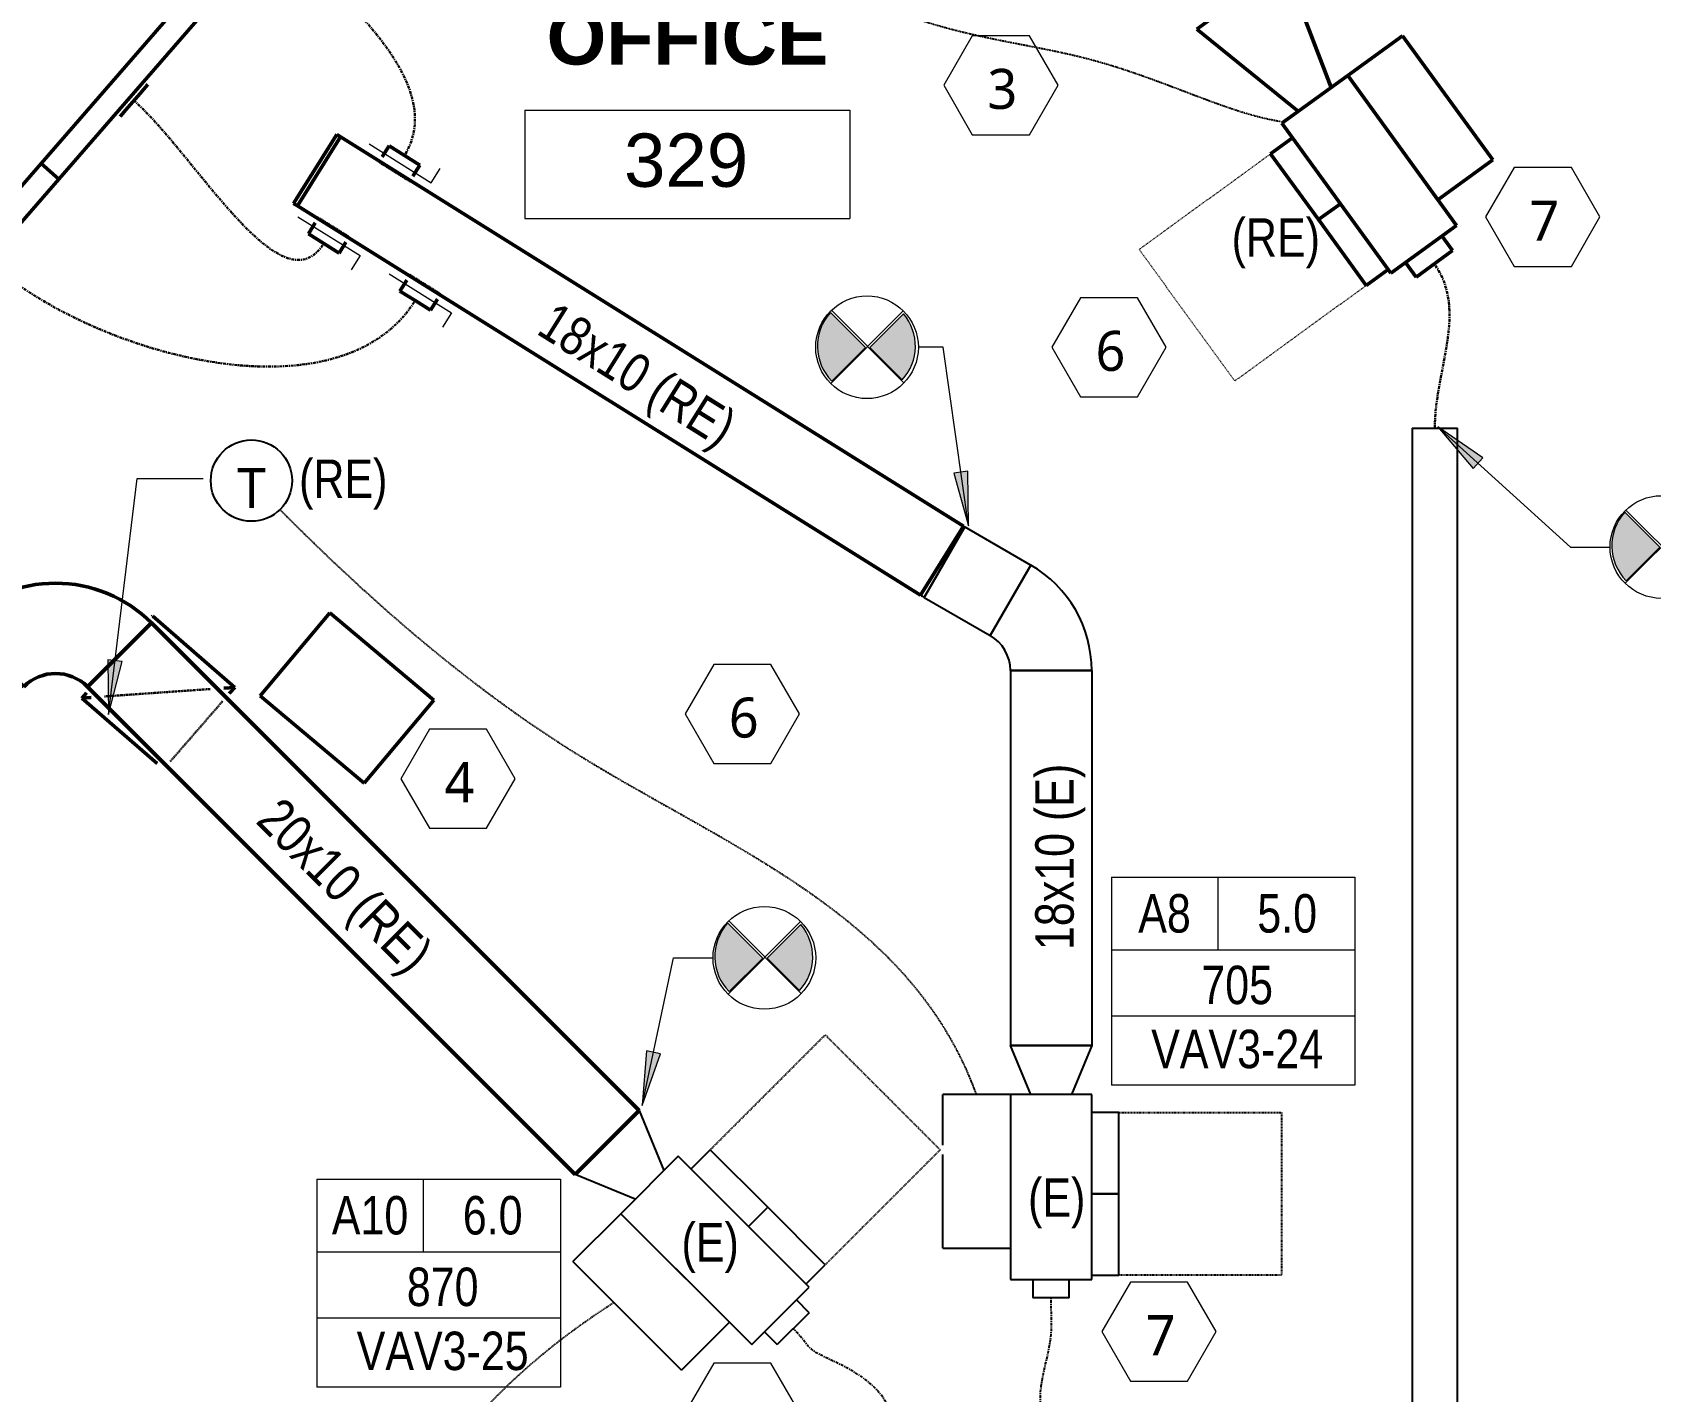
# Model space of a CAD drawing. Header units: inches. Extents: x 12453 to 15257, y -272 to 1517.
# Drawn here: x 12819.5 to 13177.8, y 706.3 to 1007.2 of the extents above; entities that cross this region are included whole.
import ezdxf

# ---------------------------------------------------------------- set-up
doc = ezdxf.new("R2010")
doc.units = ezdxf.units.IN
doc.header["$MEASUREMENT"] = 0
for name, pattern in [('_ Hidden  _below_ behind_ beyond_', [0.09375, 0.0625, -0.03125]), ('Center', [1.2499999999999996, 0.2499999999999999, -0.1874999999999999, 0.625, -0.1874999999999999]), ('Dash', [0.25, 0.125, -0.125]), ('Hidden 1_16_', [0.09374999999999999, 0.06249999999999999, -0.03124999999999999])]:
    doc.linetypes.add(name, pattern=pattern)
for name, color, linetype, lineweight in [('A-ANNO-NOTE', 131, 'Continuous', 20), ('A-AREA-IDEN', 2, 'Continuous', 20), ('A-DETL', 90, 'Continuous', 9), ('A-DETL-DEMO', 6, 'Continuous', 18), ('G-ANNO-TEXT', 231, 'Continuous', 9), ('M-EQPM', 50, 'Continuous', 18), ('M-EQPM-HDLN', 50, 'Continuous', 18), ('M-EQPM-IDEN', 50, 'Continuous', 20), ('M-HVAC-CDFF', 50, 'Continuous', 50), ('M-HVAC-DUCT', 70, 'Continuous', 18), ('M-HVAC-DUCT-CNTR', 70, 'Continuous', 18), ('M-HVAC-DUCT-IDEN', 70, 'Continuous', 20)]:
    doc.layers.add(name, color=color, linetype=linetype, lineweight=lineweight)
doc.styles.add('Arial', font='arial.ttf', dxfattribs={"height": 11.80239520958082})
doc.styles.add('Arial_B', font='arialbd.ttf', dxfattribs={"height": 12.17707442258339})
doc.styles.add('Swis721 BT', font='swiss.ttf', dxfattribs={"width": 0.8, "height": 8.514637904468403})
doc.styles.add('Trebuchet MS', font='trebuc.ttf', dxfattribs={"height": 8.86153846153846})

# ---------------------------------------------------------------- blocks, each defined once
blk = doc.blocks.new('Nailor D35SST 3-8 - Nailor D35SST 3-8-3148949-3RD FLOOR PLAN - NEW')
at = {"layer": 'M-EQPM', "lineweight": 25}
for p, q in [((-23.99999999999975, 9.283368467403118), (-23.99999999999975, 20.49999999999977)), ((-8.999999999999753, 20.49999999999977), (-23.99999999999975, 20.49999999999977)), ((-8.999999999999753, 20.49999999999977), (-8.999999999999753, -13.50000000000025)), ((9.000000000000245, 20.49999999999967), (-8.999999999999753, 20.49999999999967)), ((-8.999999999999753, 20.49999999999967), (-8.999999999999753, -20.50000000000033)), ((9.000000000000245, -20.50000000000033), (9.000000000000245, 20.49999999999967)), ((15.00000000000028, 16.49999999999968), (9.000000000000274, 16.49999999999968)), ((15.00000000000028, -1.50000000000032), (15.00000000000028, 16.49999999999968)), ((-23.99999999999975, -13.50000000000025), (-23.99999999999975, 7.209620372142753)), ((9.000000000000274, -1.50000000000032), (15.00000000000028, -1.50000000000032)), ((15.00000000000025, -1.50000000000032), (9.000000000000243, -1.50000000000032)), ((15.00000000000025, -19.50000000000032), (15.00000000000025, -1.50000000000032)), ((-23.99999999999975, -13.50000000000025), (-8.999999999999753, -13.50000000000025)), ((-8.999999999999753, -20.50000000000033), (9.000000000000245, -20.50000000000033)), ((-3.99999999998954, -20.49999999999977), (-3.99999999998954, -24.49999999999988)), ((4.000000000011368, -24.49999999999988), (4.000000000011368, -20.49999999999977)), ((9.000000000000243, -19.50000000000032), (15.00000000000025, -19.50000000000032)), ((4.000000000000245, -24.50000000000033), (-3.999999999999752, -24.50000000000033))]:
    blk.add_line(p, q, dxfattribs=at)
at = {"layer": 'M-EQPM-HDLN', "linetype": 'Dash', "lineweight": 25}
for p, q in [((15.00000000000028, 16.49999999999968), (51.00000000000023, 16.49999999999968)), ((51.00000000000023, 16.49999999999968), (51.00000000000023, -19.50000000000032)), ((51.00000000000023, -19.50000000000032), (15.00000000000024, -19.50000000000032))]:
    blk.add_line(p, q, dxfattribs=at)
blk = doc.blocks.new('Nailor D35SST 3-10 - Nailor D35SST 3-10-3150731-3RD FLOOR PLAN - NEW')
at = {"layer": 'M-EQPM', "lineweight": 25}
for p, q in [((-23.99999999999975, -13.50000000000025), (-23.99999999999975, 20.49999999999977)), ((-8.999999999999753, 20.49999999999977), (-23.99999999999975, 20.49999999999977)), ((-8.999999999999753, 20.49999999999977), (-8.999999999999753, -13.50000000000025)), ((9.000000000000245, 20.49999999999967), (-8.999999999999753, 20.49999999999967)), ((-8.999999999999753, 20.49999999999967), (-8.999999999999753, -20.50000000000033)), ((9.000000000000245, -20.50000000000033), (9.000000000000245, 20.49999999999967)), ((15.00000000000028, 16.49999999999968), (9.000000000000274, 16.49999999999968)), ((15.00000000000028, -1.50000000000032), (15.00000000000028, 16.49999999999968)), ((9.000000000000274, -1.50000000000032), (15.00000000000028, -1.50000000000032)), ((15.00000000000025, -1.50000000000032), (9.000000000000243, -1.50000000000032)), ((15.00000000000025, -19.50000000000032), (15.00000000000025, -1.50000000000032)), ((-23.99999999999975, -13.50000000000025), (-8.999999999999753, -13.50000000000025)), ((-8.999999999999753, -20.50000000000033), (9.000000000000245, -20.50000000000033)), ((-4.999999999991359, -20.50000000000727), (-4.999999999991359, -24.50000000000636)), ((5.000000000009094, -24.50000000000705), (5.000000000008412, -20.50000000000727)), ((9.000000000000243, -19.50000000000032), (15.00000000000025, -19.50000000000032)), ((5.000000000000246, -24.50000000000033), (-4.999999999999753, -24.50000000000033))]:
    blk.add_line(p, q, dxfattribs=at)
at = {"layer": 'M-EQPM-HDLN', "linetype": 'Dash', "lineweight": 25}
for p, q in [((15.00000000000028, 16.49999999999968), (51.00000000000023, 16.49999999999968)), ((51.00000000000023, 16.49999999999968), (51.00000000000023, -19.50000000000032)), ((51.00000000000023, -19.50000000000032), (15.00000000000024, -19.50000000000032))]:
    blk.add_line(p, q, dxfattribs=at)
blk = doc.blocks.new('Rectangular Transition - Angle - 45 Degree-2794324-3RD FLOOR PLAN - NEW')
at = {"layer": 'M-HVAC-DUCT', "lineweight": 25}
for p, q in [((2.979831821830342e-13, 4.499999999999701), (10.86396103067924, 8.999999999999977)), ((10.86396103067924, 8.999999999999977), (10.86396103067924, -9.000000000000046)), ((10.86396103067924, -9.000000000000046), (2.98427949019242e-13, -4.500000000000298))]:
    blk.add_line(p, q, dxfattribs=at)
blk = doc.blocks.new('Rectangular Transition - Angle - 45 Degree-2780349-3RD FLOOR PLAN - NEW')
at = {"layer": 'M-HVAC-DUCT', "lineweight": 25}
for p, q in [((2.979831821830342e-13, 4.499999999999701), (13.27817459305234, 9.999999999999977)), ((13.27817459305234, 9.999999999999973), (13.27817459305234, -10.00000000000005)), ((13.27817459305234, -10.00000000000005), (2.98427949019242e-13, -4.500000000000298))]:
    blk.add_line(p, q, dxfattribs=at)
blk = doc.blocks.new('Rectangular Elbow - Radius - 1 W-2795977-3RD FLOOR PLAN - NEW')
at = {"layer": 'M-HVAC-DUCT', "lineweight": 25}
for p, q in [((-2.598076211352867, 13.49999999999945), (12.99038105676678, 4.499999999999028)), ((-10.39230484541268, -9.000000000000329), (-10.39230484541269, 8.999999999999668))]:
    blk.add_line(p, q, dxfattribs=at)
for radius, start, end in [(8.999999999999995, 269.9999999999996, 329.9999999999981), (26.99999999999997, 270, 329.9999999999985)]:
    blk.add_arc((-10.39230484541269, 17.99999999999967), radius, start, end, dxfattribs=at)
blk = doc.blocks.new('Rectangular Elbow - Radius - 1 W-2796032-3RD FLOOR PLAN - NEW')
at = {"layer": 'M-HVAC-DUCT', "lineweight": 25}
for p, q in [((-0.314191168707072, -9.000000000000334), (-0.3141911687070772, 8.999999999999668)), ((-9.569838515903482e-05, 9.005482556827786), (0.6280952422586821, -8.983552329515978))]:
    blk.add_line(p, q, dxfattribs=at)
for radius, start, end in [(8.999999999999993, 269.9999999999996, 271.9999999999959), (27, 270, 271.9999999999963)]:
    blk.add_arc((-0.3141911687070797, 17.99999999999967), radius, start, end, dxfattribs=at)
blk = doc.blocks.new('Plenum Slot Supply _TBD_ - 8_ RD INLET - TBDI _48_ Plenum_-2904064-3RD FLOOR PLAN - NEW')
at = {"layer": 'M-HVAC-CDFF'}
for p, q in [((24.00000000000034, 2.625000000006843), (-23.99999999999965, 2.625000000006843)), ((-23.99999999999965, 2.625000000006843), (-23.99999999999965, -2.624999999993161)), ((24.00000000000034, -2.624999999993161), (24.00000000000034, 2.625000000006843)), ((-23.99999999999965, -2.624999999993161), (24.00000000000034, -2.624999999993161)), ((-4.687499999999659, -3.750000000000286), (-4.643699824611195, -3.750000000000279)), ((-4.59805529400847, -3.750000000000277), (-2.062499999999699, -3.75000000000025)), ((-2.062499999999653, -3.75000000000025), (2.062500000000353, -3.75000000000025)), ((2.062500000000319, -3.75000000000025), (4.687500000000342, -3.750000000000286))]:
    blk.add_line(p, q, dxfattribs=at)
blk = doc.blocks.new('Nailor D35SST 3-10 - Nailor D35SST 3-10-3150732-3RD FLOOR PLAN - NEW')
at = {"layer": 'M-EQPM', "lineweight": 50}
for p, q in [((-5.00000000001114, 24.50000000000773), (-5.00000000001114, 20.50000000000795)), ((-4.999999999999753, 24.50000000000033), (5.000000000000246, 24.50000000000033)), ((4.99999999998863, 20.50000000000727), (4.99999999998863, 24.50000000000773)), ((9.000000000000245, 20.50000000000033), (-8.999999999999753, 20.50000000000033)), ((-8.999999999999753, 20.50000000000033), (-8.999999999999753, -20.49999999999967)), ((9.000000000000245, -20.49999999999967), (9.000000000000245, 20.50000000000033)), ((15.00000000000025, 19.50000000000032), (9.000000000000243, 19.50000000000032)), ((15.00000000000025, 1.50000000000032), (15.00000000000025, 19.50000000000032)), ((-23.99999999999975, -20.49999999999977), (-23.99999999999975, 13.50000000000025)), ((-8.999999999999753, 13.50000000000025), (-23.99999999999975, 13.50000000000025)), ((-8.999999999999753, 13.50000000000025), (-8.999999999999753, -20.49999999999977)), ((15.00000000000028, 1.50000000000032), (9.000000000000274, 1.50000000000032)), ((9.000000000000243, 1.50000000000032), (15.00000000000025, 1.50000000000032)), ((15.00000000000028, -16.49999999999968), (15.00000000000028, 1.50000000000032)), ((9.000000000000274, -16.49999999999968), (15.00000000000028, -16.49999999999968)), ((-23.99999999999975, -20.49999999999977), (-8.999999999999753, -20.49999999999977)), ((-8.999999999999753, -20.49999999999967), (9.000000000000245, -20.49999999999967))]:
    blk.add_line(p, q, dxfattribs=at)
at = {"layer": 'M-EQPM-HDLN', "linetype": 'Dash', "lineweight": 9}
for p, q in [((51.00000000000023, 19.50000000000032), (15.00000000000024, 19.50000000000032)), ((51.00000000000023, -16.49999999999968), (51.00000000000023, 19.50000000000032)), ((15.00000000000028, -16.49999999999968), (51.00000000000023, -16.49999999999968))]:
    blk.add_line(p, q, dxfattribs=at)
blk = doc.blocks.new('Rectangular Endcap - Standard-2904066-3RD FLOOR PLAN - NEW')
at = {"layer": 'M-HVAC-DUCT', "lineweight": 50}
for p, q in [((2.153460392479358e-13, -9.000000000000387), (2.749284484265332e-13, 8.999999999999613)), ((2.451372438372345e-13, 8.999999999999613), (1.00000000000074, 8.99999999999961)), ((1.00000000000077, 8.99999999999961), (1.00000000000071, -9.00000000000039)), ((1.00000000000074, -9.00000000000039), (2.451372438372345e-13, -9.000000000000387))]:
    blk.add_line(p, q, dxfattribs=at)
blk = doc.blocks.new('Rectangular Elbow - Radius - 1 W-V169-3RD FLOOR PLAN - NEW')
at = {"layer": 'M-HVAC-DUCT', "lineweight": 50}
for p, q in [((-9.999999999999716, 19.99999999999965), (10.00000000000028, 19.99999999999962)), ((-19.99999999999971, -10.00000000000033), (-19.99999999999971, 9.999999999999664))]:
    blk.add_line(p, q, dxfattribs=at)
for radius, start, end in [(9.999999999999993, 269.9999999999996, 359.9999999999996), (29.99999999999998, 270, 3.371387962351327e-13)]:
    blk.add_arc((-19.99999999999972, 19.99999999999967), radius, start, end, dxfattribs=at)
blk = doc.blocks.new('Rectangular Transition - Angle - 30 Degree-2778930-3RD FLOOR PLAN - NEW')
at = {"layer": 'M-HVAC-DUCT', "lineweight": 50}
for p, q in [((2.979831821830342e-13, 4.499999999999701), (27.99038105676691, 11.99999999999997)), ((27.9903810567669, 11.99999999999997), (27.9903810567669, -12.00000000000004)), ((27.99038105676691, -12.00000000000004), (2.98427949019242e-13, -4.500000000000298))]:
    blk.add_line(p, q, dxfattribs=at)
blk = doc.blocks.new('Return Diffuser - Rectangular Outlet _PAR_ - PAR-8x8_24x24-V138-3RD FLOOR PLAN - NEW')
at = {"layer": 'A-DETL-DEMO', "linetype": 'Hidden 1_16_', "lineweight": 30}
for p, q in [((-8.445302365745523, 8.445302365745553), (8.18512832569646, -8.18512832569656)), ((12.00000000000039, -7.918366511538425), (12.00000000000039, 9.874977179401487))]:
    blk.add_line(p, q, dxfattribs=at)
at = {"layer": 'M-HVAC-CDFF'}
for p, q in [((10.1341713362874, 11.99999999999992), (-11.99999999999975, 11.99999999999992)), ((-11.99999999999975, 11.99999999999992), (-11.99999999999975, 10.45222796344249)), ((-11.99999999999971, 11.99999999999976), (-10.55338512944992, 10.55338512944997)), ((10.29321108940086, -10.29321108940097), (12.0000000000003, -12.00000000000043)), ((12.00000000000039, -12.00000000000043), (12.00000000000039, -10.17386078222106)), ((-11.99999999999975, -11.806119490965), (-11.99999999999975, -12.00000000000043)), ((-11.99999999999975, -12.00000000000043), (12.00000000000039, -12.00000000000043))]:
    blk.add_line(p, q, dxfattribs=at)
blk = doc.blocks.new('Round Takeoff - Standard w_ VD-V213-3RD FLOOR PLAN - NEW')
at = {"layer": 'A-DETL-DEMO', "linetype": 'Hidden 1_16_', "lineweight": 30}
for p, q in [((-0.2399999999998057, 4.000000000000414), (-0.2399999999997924, 3.325186224399847e-13)), ((-0.2399999999998057, 3.299486289839078e-13), (-0.2399999999997924, -3.999999999999702))]:
    blk.add_line(p, q, dxfattribs=at)
at = {"layer": 'M-HVAC-DUCT'}
for p, q in [((2.003420426543702, 8.25000000000033), (5.753420426543704, 8.250000000000343)), ((2.003420426543728, -7.999999999999659), (2.003420426543702, 8.250000000000332))]:
    blk.add_line(p, q, dxfattribs=at)
at = {"layer": 'M-HVAC-DUCT', "lineweight": 50}
for p, q in [((1.125000000006821, 4.000000000010004), (4.000000000010004, 4.000000000010004)), ((4.000000000000305, 2.9890503392581e-13), (4.000000000000294, 4.000000000000406)), ((4.000000000000305, -3.999999999999709), (4.000000000000294, 2.963350404697327e-13)), ((4.000000000010686, -3.99999999998954), (1.125000000007503, -3.99999999998954))]:
    blk.add_line(p, q, dxfattribs=at)
blk = doc.blocks.new('Round Takeoff - Standard w_ VD-V212-3RD FLOOR PLAN - NEW')
at = {"layer": 'A-DETL-DEMO', "linetype": 'Hidden 1_16_', "lineweight": 30}
for p, q in [((-0.2399999999996937, 3.999999999999702), (-0.2399999999997071, -3.040999157929865e-13)), ((-0.2399999999996937, -3.066699092490638e-13), (-0.2399999999997071, -4.000000000000414))]:
    blk.add_line(p, q, dxfattribs=at)
at = {"layer": 'M-HVAC-DUCT'}
for p, q in [((2.003420426543728, 7.999999999999659), (2.003420426543702, -8.250000000000332)), ((2.003420426543702, -8.25000000000033), (5.753420426543704, -8.250000000000343))]:
    blk.add_line(p, q, dxfattribs=at)
at = {"layer": 'M-HVAC-DUCT', "lineweight": 50}
for p, q in [((1.125000000012278, 3.999999999998578), (4.000000000014096, 3.999999999998578)), ((4.000000000000283, -3.221837536606543e-13), (4.000000000000294, 3.999999999999709)), ((4.000000000000283, -4.000000000000406), (4.000000000000294, -3.247537471167313e-13)), ((4.000000000014096, -4.000000000001477), (1.125000000012278, -4.000000000001477))]:
    blk.add_line(p, q, dxfattribs=at)
blk = doc.blocks.new('Room Tag - Room Tag-84095-3RD FLOOR PLAN - NEW')
at = {"layer": 'A-AREA-IDEN'}
for p, q in [((-0.3749999999999999, -0.06249999999999998), (-0.3749999999999999, -0.3124999999999999)), ((-0.3749999999999999, -0.06249999999999998), (0.3749999999999999, -0.06249999999999998)), ((0.3749999999999999, -0.06249999999999998), (0.3749999999999999, -0.3124999999999999)), ((-0.3749999999999999, -0.3124999999999999), (0.3749999999999999, -0.3124999999999999))]:
    blk.add_line(p, q, dxfattribs=at)
blk = doc.blocks.new('Mechanical Equipment Tag - VAV-1159225-3RD FLOOR PLAN - NEW')
at = {"layer": 'M-EQPM-IDEN'}
for p, q in [((0.05117652664444897, -0.1709214427389848), (0.05117652664444821, -0.6506089427389851)), ((0.05117652664444897, -0.1709214427389848), (0.6129984166804646, -0.1709214427389866)), ((0.2971114323324517, -0.3386297760723189), (0.297111432332452, -0.1709214427389855)), ((0.6129984166804646, -0.1709214427389866), (0.6129984166804638, -0.6506089427389867)), ((0.0511765266444487, -0.3386297760723181), (0.6129984166804644, -0.3386297760723199)), ((0.05117652664444846, -0.4909735260723181), (0.6129984166804641, -0.4909735260723199)), ((0.6129984166804638, -0.6506089427389867), (0.05117652664444821, -0.6506089427389851))]:
    blk.add_line(p, q, dxfattribs=at)
blk = doc.blocks.new('Point of Connection - Point of Connection - _GPI_-746426-3RD FLOOR PLAN - NEW')
at = {"layer": 'A-ANNO-NOTE', "lineweight": 9}
h = blk.add_hatch(color=256, dxfattribs=at)
edge = h.paths.add_edge_path(flags=0)
edge.add_arc((-0.002280299266980333, 0.004650984430885837), 0.1145497240274478, 137.6645063476148, 224.8464373478384, ccw=False)
edge.add_line((-0.08695706292251913, 0.08179685257421848), (-0.006262837864139767, 0.001102627515838714))
edge.add_line((-0.006262837864139766, 0.00110262751583871), (-0.08349598583011647, -0.07613052045013786))
h = blk.add_hatch(color=256, dxfattribs=at)
edge = h.paths.add_edge_path(flags=0)
edge.add_line((0.07871055801337995, -0.07328055057716999), (0.004327379920371133, 0.0011026275158387))
edge.add_line((0.004327379920371121, 0.0011026275158387), (0.08177458262271144, 0.07854983021817939))
edge.add_arc((-0.005508123295087922, 0.004365138249880495), 0.1145497240274478, -42.674609157798386, 40.36239929141709, ccw=False)
at = {"layer": 'A-ANNO-NOTE'}
for p, q in [((-0.006262837864139766, 0.00110262751583871), (-0.08695706292251913, 0.08179685257421848)), ((-0.08622730235600952, -0.08204120768564219), (0.08121650285044459, 0.08540259752081159)), ((0.08274005169439434, -0.08048941496779564), (-0.08467550963816298, 0.08692614636476134)), ((0.08177458262271144, 0.07854983021817939), (0.004327379920371121, 0.0011026275158387)), ((-0.08349598583011647, -0.07613052045013786), (-0.006262837864139766, 0.00110262751583871)), ((0.004327379920371132, 0.0011026275158387), (0.07871055801337995, -0.07328055057716999))]:
    blk.add_line(p, q, dxfattribs=at)
blk.add_circle((-0.002505399752782466, 0.001680694917584698), 0.118400650129163, dxfattribs=at)
for centre, start, end in [((-0.002280299266980333, 0.004650984430885837), 137.6645063476145, 224.846437347838), ((-0.005508123295087922, 0.004365138249880495), 317.3253908422012, 40.36239929141682)]:
    blk.add_arc(centre, 0.1145497240274478, start, end, dxfattribs=at)
blk = doc.blocks.new('Note Hexagon - Note Hexagon - _GPI_-1528888-3RD FLOOR PLAN - NEW')
at = {"layer": 'A-ANNO-NOTE'}
for p, q in [((-0.06936595791414911, 0.1146539663481912), (-0.1352839266641504, 0.000480695341454583)), ((0.06246997958585079, 0.1146539663481897), (-0.06936595791414911, 0.1146539663481912)), ((0.1283879483358497, 0.0004806953414513018), (0.06246997958585077, 0.1146539663481897)), ((-0.1352839266641504, 0.0004806953414545882), (-0.06936595791415202, -0.1136925756652837)), ((0.06246997958584775, -0.1136925756652856), (0.1283879483358497, 0.0004806953414513356)), ((-0.06936595791415205, -0.1136925756652837), (0.06246997958584773, -0.1136925756652856))]:
    blk.add_line(p, q, dxfattribs=at)

msp = doc.modelspace()

# ---------------------------------------------------------------- hatches: boundary and pattern name
at = {"layer": 'A-ANNO-NOTE'}
for points in [[(13130.73410177685, 919.9010312187573), (13138.55980741497, 910.6677114472478), (13140.68291196803, 913.007770849582)], [(13026.80886944097, 897.9439833579642), (13026.67126965592, 910.0467487046352), (13023.54353208477, 909.5987435308588)], [(12954.52316722205, 769.6136925479028), (12958.56438193755, 781.0226559697328), (12955.47382386689, 781.6798483019554)]]:
    msp.add_hatch(color=256, dxfattribs=at).paths.add_polyline_path(points, flags=0)
at = {"layer": 'G-ANNO-TEXT'}
msp.add_hatch(color=7, dxfattribs=at).paths.add_polyline_path([(12836.34384624998, 856.1717710851401), (12839.35902705308, 867.8937396681906), (12836.22241854324, 868.2747094907282)], flags=0)

# ---------------------------------------------------------------- linework, layer by layer
at = {"layer": 'A-ANNO-NOTE'}
for p, q in [((13021.14595302729, 937.4795009503315), (13015.68900516318, 937.4795009503315)), ((13026.80886944097, 897.9439833579642), (13021.14595302729, 937.4795009503315)), ((13130.73410177685, 919.9010312187573), (13138.55980741497, 910.6677114472478)), ((13140.68291196803, 913.007770849582), (13130.73410177685, 919.9010312187573)), ((13130.73410177685, 919.9010312187573), (13160.09997444026, 893.2577682767107)), ((13138.55980741497, 910.6677114472478), (13140.68291196803, 913.007770849582)), ((13026.67126965592, 910.0467487046352), (13023.54353208477, 909.5987435308588)), ((13023.54353208477, 909.5987435308588), (13026.80886944097, 897.9439833579642)), ((13026.80886944097, 897.9439833579642), (13026.67126965592, 910.0467487046352)), ((13160.09997444026, 893.2577682767107), (13168.85265881704, 893.2577682767103)), ((12954.52316722205, 769.6136925479028), (12961.4704711368, 802.2845639661514)), ((12961.4704711368, 802.2845639661514), (12970.22315551358, 802.2845639661509)), ((12955.47382386689, 781.6798483019554), (12954.52316722205, 769.6136925479028)), ((12958.56438193755, 781.0226559697328), (12955.47382386689, 781.6798483019554)), ((12954.52316722205, 769.6136925479028), (12958.56438193755, 781.0226559697328))]:
    msp.add_line(p, q, dxfattribs=at)
at = {"layer": 'A-DETL', "lineweight": 25}
msp.add_circle((12868.01252957988, 907.9579286609015), 9, dxfattribs=at)
at = {"layer": 'A-DETL', "linetype": '_ Hidden  _below_ behind_ beyond_', "lineweight": 25}
for points, knots in [([(12979.85757366533, 1032.249661763604), (13005.12016925044, 1006.9870661785), (13051.9301868267, 1006.9870661785), (13083.52124243435, 989.4758581102315), (13095.86952344646, 987.5200825331563)], [0, 0, 0, 0, 3.296013466968908, 5.946901894798716, 5.946901894798716, 5.946901894798716, 5.946901894798716]), ([(13028.57147491357, 772.0476748769325), (13013.80531459891, 812.6173669134877), (12936.68554857339, 839.1718318865127), (12884.00076891206, 891.8566115478463), (12874.31970056292, 901.5376798969837)], [0, 0, 0, 0, 5.534565386279407, 10.25017892967315, 10.25017892967315, 10.25017892967315, 10.25017892967315]), ([(12618.83331461771, 440.3504253302238), (12687.4730524658, 423.5893548264231), (12797.75084771795, 505.3493526590589), (12878.06298023652, 606.5083809735902), (12901.08752275138, 695.8802616074113), (12948.25474714763, 725.9907636746183)], [0, 0, 0, 0, 9.320217521866512, 19.23856404033805, 26.90851679725563, 26.90851679725563, 26.90851679725563, 26.90851679725563])]:
    msp.add_open_spline(points, degree=3, knots=knots, dxfattribs=at)
at = {"layer": 'G-ANNO-TEXT', "color": 7}
for p, q in [((12836.34384624998, 856.1717710851401), (12842.68720143792, 908.3980123420486)), ((12842.68720143792, 908.3980123420486), (12857.32043619046, 908.3980123420486)), ((12839.35902705308, 867.8937396681906), (12836.22241854324, 868.2747094907282)), ((12836.22241854324, 868.2747094907282), (12836.34384624998, 856.1717710851401)), ((12836.34384624998, 856.1717710851401), (12839.35902705308, 867.8937396681906))]:
    msp.add_line(p, q, dxfattribs=at)
at = {"layer": 'M-HVAC-DUCT', "lineweight": 50}
for p, q in [((12878.20053703004, 968.8101264346053), (12887.73908378624, 984.0749921654207)), ((13025.70447423728, 897.8646480483567), (12887.73908378624, 984.0749921654207)), ((13016.16592748108, 882.5997823175413), (12878.20053703004, 968.8101264346053)), ((13025.70447423728, 897.8646480483567), (13016.16592748108, 882.5997823175413)), ((12869.97557610156, 860.2850838804122), (12885.40247873404, 878.6701505152677)), ((12908.38381202761, 859.3865222246719), (12885.40247873404, 878.6701505152679)), ((12831.71984812672, 862.3246525687626), (12845.86198375046, 876.466788192491)), ((12845.86198375046, 876.466788192491), (12953.85262213089, 768.4761498120457)), ((12831.71984812672, 862.3246525687606), (12939.71048650716, 754.3340141883153)), ((12892.95690939513, 841.0014555898163), (12869.97557610156, 860.2850838804122)), ((12908.38381202761, 859.3865222246718), (12892.95690939513, 841.0014555898163)), ((12953.85262213089, 768.4761498120457), (12939.71048650716, 754.3340141883175))]:
    msp.add_line(p, q, dxfattribs=at)
at = {"layer": 'M-HVAC-DUCT', "lineweight": 25}
for p, q in [((13125.03665569239, 919.5391526959203), (13125.03665569239, 671.6812883196566)), ((13125.03665569238, 919.5391526959193), (13135.03665569238, 919.5391526959193)), ((13135.0366556924, 671.6812883196566), (13135.0366556924, 919.5391526959203)), ((13016.97374761538, 882.1143950115858), (13025.97374761538, 897.7028522797053)), ((13025.97374761538, 897.7028522797053), (13040.57147491357, 889.2748504945356)), ((13040.57147491357, 889.2748504945356), (13031.57147491357, 873.686393226416)), ((13016.97374761538, 882.1143950115865), (13031.57147491357, 873.6863932264167)), ((13036.07147491357, 865.8921645923563), (13054.07147491357, 865.8921645923563)), ((13036.07147491357, 865.8921645923563), (13036.07147491357, 782.9116359076114)), ((13054.07147491357, 865.8921645923563), (13054.07147491357, 782.9116359076114)), ((13054.07147491357, 782.9116359076114), (13036.07147491357, 782.9116359076114))]:
    msp.add_line(p, q, dxfattribs=at)
at = {"layer": 'M-HVAC-DUCT-CNTR', "linetype": 'Center', "lineweight": 30}
for points in [[(12901.88961267771, 979.9494739612772), (12911.83208645021, 995.8607580434831), (12887.63585090831, 1016.020097032098), (12873.47580670219, 1028.329235667366)], [(12884.02700496009, 960.4526315817852), (12874.69758375471, 945.522436690854), (12855.27190971184, 980.5530182169073), (12841.98497331064, 992.1031758166687)], [(12904.2638008929, 947.8072780225241), (12887.62013467205, 921.1718442794516), (12834.19800425226, 935.2716610661663), (12810.4941399191, 955.8771159659772)], [(13129.93079533346, 955.9504782699723), (13137.4422826279, 945.6118029620491), (13130.03665569238, 932.31845817381), (13130.03665569238, 919.539152695919)]]:
    msp.add_open_spline(points, degree=3, dxfattribs=at)
at = {"layer": 'M-HVAC-DUCT-CNTR', "linetype": 'Center', "lineweight": 25}
for points, knots in [([(13045.07147491357, 681.4192682174839), (13045.07147491357, 684.6366141506172), (13048.49903395104, 691.6781310102003), (13039.99609795399, 703.4787953484109), (13045.85734284168, 715.8921448662222), (13045.07147491357, 724.2980249074174), (13045.07147491357, 727.0476748769323)], [0, 0, 0, 0, 0.8043364832833021, 1.760669966807663, 3.180110817514462, 3.867523309893224, 3.867523309893224, 3.867523309893224, 3.867523309893224]), ([(13008.75948612052, 681.4192682174843), (13008.75948612052, 684.6395313862993), (13007.97640571046, 690.7042376501586), (13011.58769211435, 700.9293995195031), (13004.34763771146, 710.0771870297764), (12990.28587244906, 715.5895578590229), (12991.37876412413, 716.8078721950696), (12987.99044676894, 720.1961895502592)], [0, 0, 0, 0, 0.8050657922037558, 1.523395348445074, 2.523000027824989, 3.425188209481069, 4.623139298814465, 4.623139298814465, 4.623139298814465, 4.623139298814465])]:
    msp.add_open_spline(points, degree=3, knots=knots, dxfattribs=at)

# ---------------------------------------------------------------- block references
at = {"layer": 'A-ANNO-NOTE', "xscale": 96, "yscale": 96, "zscale": 96}
for name, p in [('Note Hexagon - Note Hexagon - _GPI_-1528888-3RD FLOOR PLAN - NEW', (13034.29700550612, 995.4452902318853)), ('Note Hexagon - Note Hexagon - _GPI_-1528888-3RD FLOOR PLAN - NEW', (13154.28269929688, 966.2935918300998)), ('Point of Connection - Point of Connection - _GPI_-746426-3RD FLOOR PLAN - NEW', (13004.56306112706, 937.318154238244)), ('Note Hexagon - Note Hexagon - _GPI_-1528888-3RD FLOOR PLAN - NEW', (13058.22790157745, 937.4333541975526)), ('Point of Connection - Point of Connection - _GPI_-746426-3RD FLOOR PLAN - NEW', (13180.45963960571, 893.0964215646226)), ('Note Hexagon - Note Hexagon - _GPI_-1528888-3RD FLOOR PLAN - NEW', (12977.03645573948, 856.2419083595795)), ('Note Hexagon - Note Hexagon - _GPI_-1528888-3RD FLOOR PLAN - NEW', (12914.06859451725, 841.9183401400704)), ('Point of Connection - Point of Connection - _GPI_-746426-3RD FLOOR PLAN - NEW', (12981.83013630226, 802.1232172540632)), ('Note Hexagon - Note Hexagon - _GPI_-1528888-3RD FLOOR PLAN - NEW', (13069.30941098356, 719.513243598678)), ('Note Hexagon - Note Hexagon - _GPI_-1528888-3RD FLOOR PLAN - NEW', (12977.03645573948, 701.5771980332828))]:
    msp.add_blockref(name, p, dxfattribs=at)
at = {"layer": 'A-AREA-IDEN', "xscale": 95.99999999999994, "yscale": 95.99999999999994, "zscale": 95.99999999999994}
msp.add_blockref('Room Tag - Room Tag-84095-3RD FLOOR PLAN - NEW', (12964.53886010386, 996.0086371473732), dxfattribs=at)
at = {"layer": 'M-EQPM', "lineweight": 50, "rotation": 215.9999999999951}
msp.add_blockref('Nailor D35SST 3-10 - Nailor D35SST 3-10-3150732-3RD FLOOR PLAN - NEW', (13115.53005665229, 975.7713946321605), dxfattribs=at)
at = {"layer": 'M-EQPM', "lineweight": 25, "rotation": 44.99999999999949}
msp.add_blockref('Nailor D35SST 3-10 - Nailor D35SST 3-10-3150731-3RD FLOOR PLAN - NEW', (12970.66633062987, 737.5203056893299), dxfattribs=at)
at = {"layer": 'M-EQPM', "lineweight": 25}
msp.add_blockref('Nailor D35SST 3-8 - Nailor D35SST 3-8-3148949-3RD FLOOR PLAN - NEW', (13045.07147491357, 751.5476748769329), dxfattribs=at)
at = {"layer": 'M-EQPM-IDEN', "xscale": 95.99999999999994, "yscale": 95.99999999999994, "zscale": 95.99999999999994}
for p in [(13053.51960289396, 836.5609847513664), (12877.59641898314, 769.7174061068176)]:
    msp.add_blockref('Mechanical Equipment Tag - VAV-1159225-3RD FLOOR PLAN - NEW', p, dxfattribs=at)
at = {"layer": 'M-HVAC-CDFF', "extrusion": (0, 0, -1), "rotation": 311.000000000001}
for p in [(-12839.15481238481, 994.5633971753837), (-12807.66397899326, 958.337337324692)]:
    msp.add_blockref('Plenum Slot Supply _TBD_ - 8_ RD INLET - TBDI _48_ Plenum_-2904064-3RD FLOOR PLAN - NEW', p, dxfattribs=at)
at = {"layer": 'M-HVAC-CDFF', "linetype": 'Hidden 1_16_', "lineweight": 30, "extrusion": (0, 0, -1), "rotation": 221.0000000000055}
msp.add_blockref('Return Diffuser - Rectangular Outlet _PAR_ - PAR-8x8_24x24-V138-3RD FLOOR PLAN - NEW', (-12847.3757617309, 861.0072304288628), dxfattribs=at)
at = {"layer": 'M-HVAC-DUCT', "lineweight": 50}
for name, p, rotation in [('Rectangular Transition - Angle - 30 Degree-2778930-3RD FLOOR PLAN - NEW', (13103.4804589803, 992.3562430168469), 125.9999999999951), ('Rectangular Endcap - Standard-2904066-3RD FLOOR PLAN - NEW', (12882.96981040814, 976.4425593000121), 147.9999999999985), ('Rectangular Elbow - Radius - 1 W-V169-3RD FLOOR PLAN - NEW', (12824.64878031486, 883.5378560043566), 134.9999999999978)]:
    msp.add_blockref(name, p, dxfattribs=dict(at, rotation=rotation))
at = {"layer": 'M-HVAC-DUCT', "linetype": 'Hidden 1_16_', "lineweight": 30, "extrusion": (0, 0, -1)}
for name, p, rotation in [('Round Takeoff - Standard w_ VD-V213-3RD FLOOR PLAN - NEW', (-12899.76993562078, 976.5572815766515), 122.000000000002), ('Round Takeoff - Standard w_ VD-V212-3RD FLOOR PLAN - NEW', (-12886.14668201702, 963.8448239664116), 302.0000000000068), ('Round Takeoff - Standard w_ VD-V212-3RD FLOOR PLAN - NEW', (-12906.38347794984, 951.1994704071506), 302.0000000000019)]:
    msp.add_blockref(name, p, dxfattribs=dict(at, rotation=rotation))
at = {"layer": 'M-HVAC-DUCT', "lineweight": 25}
for name, p, rotation in [('Rectangular Elbow - Radius - 1 W-2796032-3RD FLOOR PLAN - NEW', (13021.20165008163, 890.0657192300004), 327.9999999999992), ('Rectangular Elbow - Radius - 1 W-2795977-3RD FLOOR PLAN - NEW', (13045.07147491357, 876.2844694377688), 90), ('Rectangular Transition - Angle - 45 Degree-2794324-3RD FLOOR PLAN - NEW', (13045.07147491357, 772.0476748769321), 90), ('Rectangular Transition - Angle - 45 Degree-2780349-3RD FLOOR PLAN - NEW', (12956.17064161555, 752.0159947036537), 134.9999999999995)]:
    msp.add_blockref(name, p, dxfattribs=dict(at, rotation=rotation))

# ---------------------------------------------------------------- texts
at = {"layer": 'A-ANNO-NOTE', "lineweight": 9, "char_height": 8.861538461538458, "width": 7.667999999999997, "attachment_point": 2, "line_spacing_factor": 1.032838983050847, "style": 'Trebuchet MS'}
for s, insert in [('3', (13034.29639492317, 999.1199343593796)), ('7', (13154.28208871392, 969.9682359575941)), ('6', (13058.2272909945, 941.107998325047)), ('6', (12977.03584515653, 859.9165524870738)), ('4', (12914.0679839343, 845.5929842675647)), ('7', (13069.30880040061, 723.1878877261722))]:
    msp.add_mtext(s, dxfattribs=dict(at, insert=insert))
at = {"layer": 'A-AREA-IDEN', "lineweight": 9, "attachment_point": 2, "line_spacing_factor": 0.9385317878468562}
for s, insert, char_height, width, style in [('OFFICE', (12964.54956777021, 1012.257822562973), 12.17707442258339, 72.4319999999999, 'Arial_B'), ('329', (12964.26353618138, 984.8155471593078), 11.80239520958082, 32.83199999999996, 'Arial')]:
    msp.add_mtext(s, dxfattribs=dict(at, insert=insert, char_height=char_height, width=width, style=style))
at = {"layer": 'G-ANNO-TEXT', "color": 7, "attachment_point": 1}
for s, insert, char_height, width, line_spacing_factor, style in [('(RE)', (13085.06037316052, 966.0321371778668), 8.514637904468412, 22.356, 1.006669768884753, 'Swis721 BT'), ('T', (12864.82043619046, 910.7459914815531), 8.86153846153846, 8.424, 1.032838983050848, 'Trebuchet MS'), ('(RE)', (12878.56102360589, 912.6272609819656), 8.514637904468412, 22.356, 1.006669768884753, 'Swis721 BT'), ('(E)', (13039.97907396067, 753.4843927740718), 8.514637904468412, 14.796, 1.006669768884753, 'Swis721 BT'), ('(E)', (12963.24801969953, 743.5737892968453), 8.514637904468412, 14.796, 1.006669768884753, 'Swis721 BT')]:
    msp.add_mtext(s, dxfattribs=dict(at, insert=insert, char_height=char_height, width=width, line_spacing_factor=line_spacing_factor, style=style))
at = {"layer": 'M-EQPM-IDEN', "lineweight": 9, "char_height": 8.514637904468403, "attachment_point": 2, "line_spacing_factor": 1.006669768884753, "style": 'Swis721 BT'}
for s, insert, width in [('A8', (13070.19964137486, 816.4071139801292), 13.49999999999998), ('5.0', (13097.35586035491, 816.4071139801292), 15.65999999999998), ('705', (13086.28255888733, 800.5582863275322), 18.79199999999998), ('VAV3-24', (13086.28255888733, 786.3830438912404), 43.41599999999995), ('A10', (12894.27645746405, 749.5635353355806), 19.76399999999998), ('6.0', (12921.4326764441, 749.5635353355806), 15.65999999999998), ('870', (12910.35937497652, 733.7147076829835), 18.79199999999998), ('VAV3-25', (12910.35937497652, 719.5394652466919), 43.41599999999995)]:
    msp.add_mtext(s, dxfattribs=dict(at, insert=insert, width=width))
at = {"layer": 'M-HVAC-DUCT-IDEN', "lineweight": 9, "char_height": 8.514637904468403, "attachment_point": 2, "line_spacing_factor": 1.006669768884753, "style": 'Swis721 BT'}
for s, insert, width, rotation in [('18x10 (RE)', (12955.75577050716, 935.092247855108), 55.94399999999994, 327.9999999999984), ('18x10 (E)', (13041.5678453877, 824.6436194462935), 48.38399999999994, 90), ('20x10 (RE)', (12891.78277269481, 821.3587440173926), 55.94399999999994, 314.99999999999756)]:
    msp.add_mtext(s, dxfattribs=dict(at, insert=insert, width=width, rotation=rotation))

doc.saveas('drawing.dxf')
